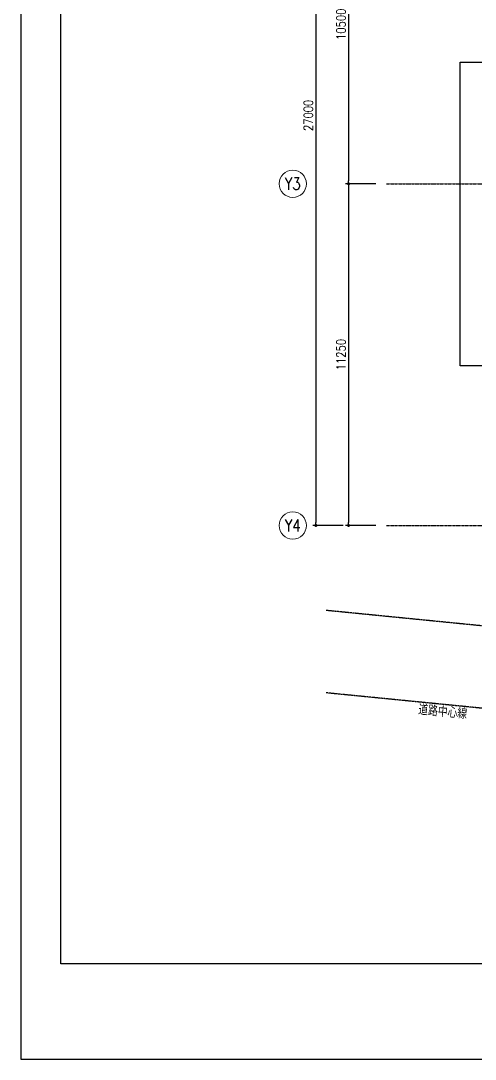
# Model space of a CAD drawing. Header units: millimetres. Extents: x 0 to 84100, y 0 to 59400.
# Drawn here: x 0 to 14959, y 0 to 34191 of the extents above; entities that cross this region are included whole.
import ezdxf
from ezdxf.enums import TextEntityAlignment as Align

# ---------------------------------------------------------------- set-up
doc = ezdxf.new("R2010")
doc.units = ezdxf.units.MM
doc.header["$LTSCALE"] = 0.2
doc.linetypes.add('CENTER', pattern=[50.8, 31.75, -6.35, 6.35, -6.35])
doc.linetypes.add('PHANTOM', pattern=[63.5, 31.75, -6.35, 6.35, -6.35, 6.35, -6.35])
doc.layers.get('Defpoints').update_dxf_attribs({"color": 5})
doc.layers.add('A_境界線', color=9, linetype='PHANTOM')
doc.layers.add('A_寸法', color=8, linetype='Continuous')
doc.layers.add('A_通芯', color=8, linetype='CENTER', plot=False)
doc.styles.add('Dim', font='simplex.shx', dxfattribs={"width": 0.8, "bigfont": 'extfont2.shx'})
doc.styles.get("Standard").update_dxf_attribs({"font": 'simplex.shx', "width": 0.8, "bigfont": 'extfont2.shx'})
doc.dimstyles.new('1-100', dxfattribs={"dimscale": 100, "dimtxt": 3, "dimasz": 1, "dimexe": 1, "dimexo": 1, "dimgap": 1, "dimtad": 1, "dimdec": 1, "dimrnd": 0.5, "dimdsep": 46, "dimtxsty": 'Dim', "dimblk": 'DOT', "dimcen": 2.5, "dimclrd": 256, "dimclre": 256, "dimclrt": 256, "dimadec": 0, "dimazin": 0, "dimtfac": 1, "dimtdec": 1, "dimtix": 1, "dimtmove": 2, "dimatfit": 3, "dimldrblk": 'OPEN30', "dimfxl": 1, "dimlwd": -1, "dimlwe": -1, "dimarcsym": 1})

# ---------------------------------------------------------------- blocks, each defined once
blk = doc.blocks.new('_Dot')
at = {"color": 0, "linetype": 'ByBlock', "lineweight": -2}
blk.add_line((-0.5, 0), (-1, 0), dxfattribs=at)
at = {"color": 0, "linetype": 'ByBlock', "const_width": 0.5}
blk.add_lwpolyline([(-0.25, 0, 1), (0.25, 0, 1)], format="xyb", close=True, dxfattribs=at)
blk = doc.blocks.new('*D46')
at = {"layer": 'A_寸法', "transparency": 16777216}
for p, q in [((11689, 28825), (10689, 28825)), ((10789, 28725), (10789, 17675)), ((11689, 17575), (10689, 17575))]:
    blk.add_line(p, q, dxfattribs=at)
at = {"layer": 'Defpoints', "color": 0, "transparency": 16777216}
for p in [(11789, 28825), (10789, 17575), (11789, 17575)]:
    blk.add_point(p, dxfattribs=at)
at = {"layer": 'A_寸法', "transparency": 16777216, "xscale": 100, "yscale": 100, "zscale": 100}
for p, rotation in [((10789, 28825), 90), ((10789, 17575), 270)]:
    blk.add_blockref('_Dot', p, dxfattribs=dict(at, rotation=rotation))
at = {"layer": 'A_寸法', "transparency": 16777216, "insert": (10539, 23200), "char_height": 300, "attachment_point": 5, "rotation": 90, "style": 'Dim'}
blk.add_mtext('11250', dxfattribs=at)
blk = doc.blocks.new('_Open30')
at = {"color": 0, "linetype": 'ByBlock', "lineweight": -2}
for p, q in [((-1, 0.27), (0, 0)), ((0, 0), (-1, -0.27)), ((0, 0), (-1, 0))]:
    blk.add_line(p, q, dxfattribs=at)
blk = doc.blocks.new('*D47')
at = {"layer": 'A_寸法', "transparency": 16777216}
for p, q in [((11689, 39325), (10689, 39325)), ((10789, 39225), (10789, 28925)), ((11689, 28825), (10689, 28825))]:
    blk.add_line(p, q, dxfattribs=at)
at = {"layer": 'Defpoints', "color": 0, "transparency": 16777216}
for p in [(11789, 39325), (10789, 28825), (11789, 28825)]:
    blk.add_point(p, dxfattribs=at)
at = {"layer": 'A_寸法', "transparency": 16777216, "xscale": 100, "yscale": 100, "zscale": 100}
for p, rotation in [((10789, 39325), 90), ((10789, 28825), 270)]:
    blk.add_blockref('_Dot', p, dxfattribs=dict(at, rotation=rotation))
at = {"layer": 'A_寸法', "transparency": 16777216, "insert": (10539, 34075), "char_height": 300, "attachment_point": 5, "rotation": 90, "style": 'Dim'}
blk.add_mtext('10500', dxfattribs=at)
blk = doc.blocks.new('*D49')
at = {"layer": 'A_寸法', "transparency": 16777216}
for p, q in [((10613, 44575), (9613, 44575)), ((9713, 44475), (9713, 17675)), ((10613, 17575), (9613, 17575))]:
    blk.add_line(p, q, dxfattribs=at)
at = {"layer": 'Defpoints', "color": 0, "transparency": 16777216}
for p in [(10713, 44575), (9713, 17575), (10713, 17575)]:
    blk.add_point(p, dxfattribs=at)
at = {"layer": 'A_寸法', "transparency": 16777216, "xscale": 100, "yscale": 100, "zscale": 100}
for p, rotation in [((9713, 44575), 90), ((9713, 17575), 270)]:
    blk.add_blockref('_Dot', p, dxfattribs=dict(at, rotation=rotation))
at = {"layer": 'A_寸法', "transparency": 16777216, "insert": (9463, 31075), "char_height": 300, "attachment_point": 5, "rotation": 90, "style": 'Dim'}
blk.add_mtext('27000', dxfattribs=at)

msp = doc.modelspace()

# ---------------------------------------------------------------- linework, layer by layer
at = {"layer": 'A_境界線'}
for points in [[(66895.55, 48454.9), (71722.63, 12442.04), (30448.03, 11067.03), (20144.89, 11063.82), (10047.68, 12063.35)], [(66664.5, 14975.04), (30402.65, 13767.02), (20277.78, 13763.86), (10047.68, 14776.54)]]:
    msp.add_lwpolyline(points, dxfattribs=at)
at = {"layer": 'A_寸法', "lineweight": 13}
for centre in [(8951.97, 28825), (8951.97, 17575)]:
    msp.add_circle(centre, 450, dxfattribs=at)
at = {"layer": 'A_通芯'}
for p, q in [((12033.21, 28825), (67639.77, 28825)), ((12033.21, 17575), (67639.77, 17575))]:
    msp.add_line(p, q, dxfattribs=at)
at = {"layer": 'Defpoints'}
for points in [[(0, 0), (84100, 0), (84100, 59400), (0, 59400)], [(1315, 58150), (82785, 58150), (82785, 3138.54), (1315, 3138.54)], [(14464.8, 32825), (21664.8, 32825), (21664.8, 22825), (14464.8, 22825)]]:
    msp.add_lwpolyline(points, close=True, dxfattribs=at)

# ---------------------------------------------------------------- texts
at = {"layer": 'A_境界線', "width": 0.8}
msp.add_text('道路中心線', height=350, rotation=354.640683, dxfattribs=at).set_placement((13088.73, 11520.82), align=Align.MIDDLE_LEFT)
at = {"layer": 'A_寸法', "width": 0.8}
for s, p in [('Y3', (8951.97, 28825)), ('Y4', (8951.97, 17575))]:
    msp.add_text(s, height=400, dxfattribs=at).set_placement(p, align=Align.MIDDLE)

# ---------------------------------------------------------------- dimensions: what is measured, and where the dimension line sits
at = {"layer": 'A_寸法'}
for base, p1, p2, picture, middle in [((9712.74, 17575), (10712.61, 44575), (10712.61, 17575), '*D49', (9462.74, 31075)), ((10789.37, 28825), (11789.24, 39325), (11789.24, 28825), '*D47', (10539.37, 34075)), ((10789.37, 17575), (11789.24, 28825), (11789.24, 17575), '*D46', (10539.37, 23200))]:
    dim = msp.add_linear_dim(base=base, p1=p1, p2=p2, angle=270, dimstyle='1-100', dxfattribs=at)
    dim.commit()
    dim.dimension.update_dxf_attribs({"geometry": picture, "text_midpoint": middle})

doc.saveas('drawing.dxf')
